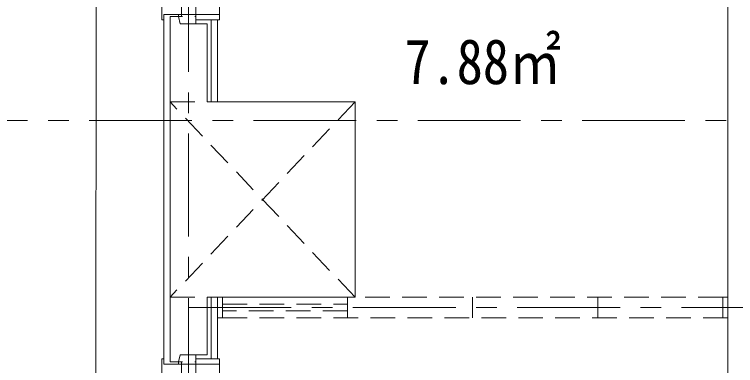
# Model space of a CAD drawing. Units: millimetres at full size; details may follow other scales. Extents: x -443943 to 462275, y -43546 to 79452.
# Drawn here: x -214428 to -210918, y 5417 to 7125 of the extents above; entities that cross this region are included whole.
import ezdxf
from ezdxf.enums import TextEntityAlignment as Align

# ---------------------------------------------------------------- set-up
doc = ezdxf.new("R2010")
doc.units = ezdxf.units.MM
doc.header["$LTSCALE"] = 100
doc.linetypes.add('CHAIN1', pattern=[8, 5, -1, 1, -1])
doc.linetypes.add('DASHED1', pattern=[1.8, 1.2, -0.6])
doc.layers.add('4-0_仕上', color=7, linetype='Continuous', lineweight=15)
doc.layers.add('4-1_通り芯', color=4, linetype='Continuous', lineweight=9)
doc.styles.add('ＭＳ ゴシック', font='')
doc.styles.get('ＭＳ ゴシック').set_extended_font_data('MS Gothic')

msp = doc.modelspace()

# ---------------------------------------------------------------- linework, layer by layer
at = {"layer": '4-0_仕上'}
msp.add_line((-214042.5, -6963.1), (-214028.2, 10354.2), dxfattribs=at)
at = {"layer": '4-1_通り芯', "linetype": 'CHAIN1'}
for p, q in [((-213580, 14545), (-213580, -6100.9)), ((-204763.7, 6609.1), (-216994.2, 6609.1)), ((-213580, 5699.1), (-208180, 5699.1))]:
    msp.add_line(p, q, dxfattribs=at)
at = {"layer": '4-1_通り芯'}
for p, q in [((-213615, 7114.1), (-213615, 8064.1)), ((-213545, 8064.1), (-213545, 7114.1)), ((-213430, 7124.1), (-213430, 8054.1)), ((-213545, 7124.1), (-213630, 7124.1)), ((-213630, 7114.1), (-213610, 7114.1)), ((-213545, 7114.1), (-213550, 7114.1)), ((-213545, 7099.1), (-213545, 7079.1)), ((-213470, 6699.1), (-213470, 7099.1)), ((-213470, 5749.1), (-213470, 5449.1)), ((-213545, 5469.1), (-213545, 5449.1)), ((-213610, 5434.1), (-213630, 5434.1)), ((-213630, 5424.1), (-213545, 5424.1)), ((-213615, 2184.1), (-213615, 5434.1)), ((-213545, 5434.1), (-213550, 5434.1)), ((-213430, 2194.1), (-213430, 5424.1))]:
    msp.add_line(p, q, dxfattribs=at)
at = {"layer": '4-1_通り芯', "color": 7, "lineweight": 15}
for p, q in [((-213440, 7099.1), (-213440, 6699.1)), ((-210955, 5649.1), (-210980, 5649.1))]:
    msp.add_line(p, q, dxfattribs=at)
at = {"layer": '4-1_通り芯', "color": 3, "linetype": 'DASHED1', "lineweight": 20}
for p, q in [((-213670, 6699.1), (-213490, 6699.1)), ((-212770, 5749.1), (-213670, 6699.1))]:
    msp.add_line(p, q, dxfattribs=at)
at = {"layer": '4-1_通り芯', "color": 7, "linetype": 'DASHED1', "lineweight": 15}
for p, q in [((-210980, 5749.1), (-213415, 5749.1)), ((-212806.2, 5749.1), (-212806.2, 5649.1)), ((-212197.5, 5649.1), (-212197.5, 5749.1)), ((-211588.7, 5749.1), (-211588.7, 5649.1)), ((-213415, 5715.7), (-212806.2, 5715.7)), ((-212806.2, 5682.4), (-213415, 5682.4)), ((-213415, 5649.1), (-210980, 5649.1))]:
    msp.add_line(p, q, dxfattribs=at)
at = {"layer": '4-1_通り芯', "color": 3, "lineweight": 20}
for points in [[(-210990, 8669.1), (-210955, 8659.7), (-210955, 1691.1)], [(-213630, 5434.1), (-213670, 5434.1), (-213670, 7114.1), (-213630, 7114.1)], [(-213630, 7114.1), (-213620.6, 7079.1), (-213490, 7079.1), (-213490, 6699.1), (-212770, 6699.1)], [(-212770, 6699.1), (-212770, 5749.1), (-213490, 5749.1), (-213490, 5469.1)], [(-213490, 5469.1), (-213620.6, 5469.1), (-213630, 5434.1)]]:
    msp.add_lwpolyline(points, dxfattribs=at)
at = {"layer": '4-1_通り芯'}
for points in [[(-213700, 8064.1), (-213710, 8064.1), (-213710, 7099.1), (-213700, 7099.1)], [(-213700, 5449.1), (-213710, 5449.1), (-213710, 2184.1), (-213700, 2184.1)], [(-213545, 5434.1), (-213545, 2184.1), (-213550, 2184.1)]]:
    msp.add_lwpolyline(points, dxfattribs=at)
at = {"layer": '4-1_通り芯', "color": 7, "lineweight": 15}
for points in [[(-213630, 5434.1), (-213630, 5424.1), (-213700, 5424.1), (-213700, 7124.1), (-213630, 7124.1), (-213630, 7114.1)], [(-213440, 5449.1), (-213440, 5749.1), (-213415, 5749.1), (-213415, 5649.1), (-213440, 5649.1)], [(-210980, 5649.1), (-210980, 5749.1), (-210955, 5749.1)]]:
    msp.add_lwpolyline(points, dxfattribs=at)
for points in [[(-213545, 7124.1), (-213430, 7124.1), (-213430, 7099.1), (-213545, 7099.1)], [(-213430, 5424.1), (-213430, 5449.1), (-213545, 5449.1), (-213545, 5424.1)]]:
    msp.add_lwpolyline(points, close=True, dxfattribs=at)
at = {"layer": '4-1_通り芯', "color": 3, "linetype": 'DASHED1', "lineweight": 20}
msp.add_lwpolyline([(-212770, 6699.1), (-213670, 5749.1), (-213490, 5749.1)], dxfattribs=at)

# ---------------------------------------------------------------- texts
at = {"layer": '4-1_通り芯', "color": 7, "style": 'ＭＳ ゴシック', "width": 0.85}
msp.add_text('7.88㎡', height=219.9, dxfattribs=at).set_placement((-212529.2, 6719.8), align=Align.BOTTOM_LEFT)

doc.saveas('drawing.dxf')
